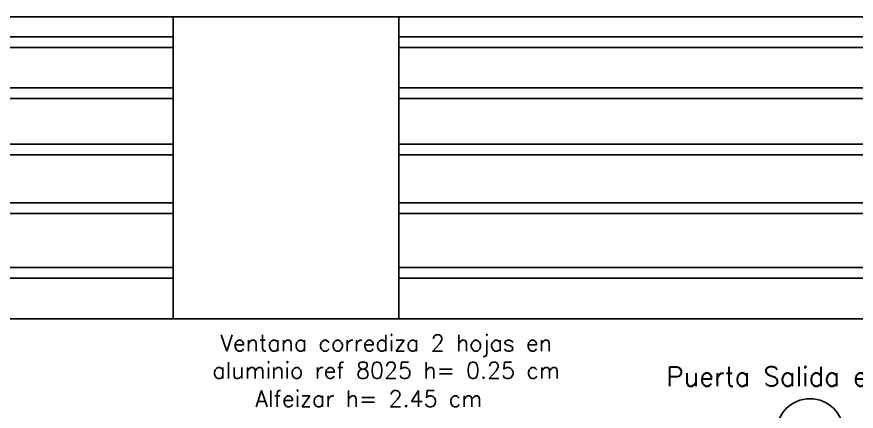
# Model space of a CAD drawing. Header units: metres. Extents: x 167 to 250, y 44 to 219.
# Drawn here: x 232.14 to 238.54, y 123.38 to 126.38 of the extents above; entities that cross this region are included whole.
import ezdxf

# ---------------------------------------------------------------- set-up
doc = ezdxf.new("R2010")
doc.units = ezdxf.units.M
doc.layers.add('A_TEXTO', color=130, linetype='Continuous')
doc.layers.add('muros', color=5, linetype='Continuous', lineweight=25)
doc.styles.add('CORDENADAS', font='romans.shx', dxfattribs={"height": 1})

msp = doc.modelspace()

# ---------------------------------------------------------------- linework, layer by layer
at = {"layer": 'muros', "color": 114, "true_color": 0x139b48}
for p, q in [((171.6729, 126.3804), (250.0209, 126.3804)), ((173.9729, 124.0804), (247.2452, 124.0804))]:
    msp.add_line(p, q, dxfattribs=at)
at = {"layer": 'muros', "color": 8}
for points in [[(233.3346, 124.0804), (228.9494, 124.0804), (228.9494, 126.3804), (233.3346, 126.3804)], [(239.4394, 124.0804), (235.0542, 124.0804), (235.0542, 126.3804), (239.4394, 126.3804)], [(228.9494, 126.2275), (233.3346, 126.2275), (233.3346, 126.1466), (228.9494, 126.1466)], [(235.0542, 126.2275), (239.4394, 126.2275), (239.4394, 126.1466), (235.0542, 126.1466)], [(228.9494, 125.8398), (233.3346, 125.8398), (233.3346, 125.7588), (228.9494, 125.7588)], [(235.0542, 125.8398), (239.4394, 125.8398), (239.4394, 125.7588), (235.0542, 125.7588)], [(228.9494, 125.4111), (233.3346, 125.4111), (233.3346, 125.3301), (228.9494, 125.3301)], [(235.0542, 125.4111), (239.4394, 125.4111), (239.4394, 125.3301), (235.0542, 125.3301)], [(228.9494, 124.9636), (233.3346, 124.9636), (233.3346, 124.8827), (228.9494, 124.8827)], [(235.0542, 124.9636), (239.4394, 124.9636), (239.4394, 124.8827), (235.0542, 124.8827)], [(228.9494, 124.4696), (233.3346, 124.4696), (233.3346, 124.3887), (228.9494, 124.3887)], [(235.0542, 124.4696), (239.4394, 124.4696), (239.4394, 124.3887), (235.0542, 124.3887)]]:
    msp.add_lwpolyline(points, close=True, dxfattribs=at)
at = {"layer": 'muros', "color": 114, "true_color": 0x139b48}
msp.add_circle((238.1866, 123.214), 0.2568, dxfattribs=at)

# ---------------------------------------------------------------- texts
at = {"layer": 'A_TEXTO', "color": 4, "char_height": 0.124636, "attachment_point": 1, "style": 'CORDENADAS'}
for s, width, insert in [('\\pxqc;Ventana corrediza 2 hojas en aluminio ref 8025 h= 0.25 cm', 3.416794, (233.2482, 123.9578)), ('\\pxqc;Alfeizar h= 2.45 cm', 2.808891, (233.4205, 123.5339))]:
    msp.add_mtext_dynamic_manual_height_columns(s, width=width, gutter_width=8.7428, heights=[0], dxfattribs=dict(at, insert=insert))
at = {"layer": 'A_TEXTO', "insert": (236.7711, 123.7134), "char_height": 0.146177, "attachment_point": 1, "style": 'CORDENADAS'}
msp.add_mtext_dynamic_manual_height_columns('\\pxqc,t8;Puerta Salida emergencia', width=3.190888, gutter_width=7.3088, heights=[0], dxfattribs=at)

doc.saveas('drawing.dxf')
